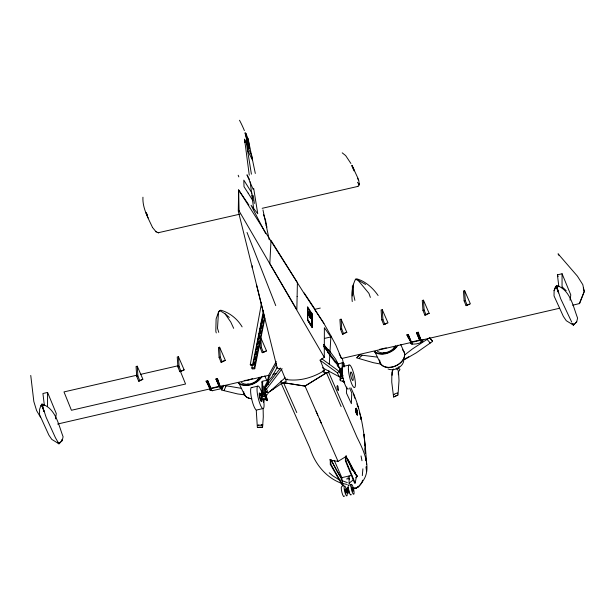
<?xml version="1.0" encoding="UTF-8"?>
<svg xmlns="http://www.w3.org/2000/svg" width="615" height="615" viewBox="0 0 615 615"><rect width="100%" height="100%" fill="white"/><g stroke="black" fill="none" stroke-linecap="round" stroke-linejoin="round"><path stroke-width="0.92" d="M206.056 381.169L206.848 381.446L211.053 390.433L210.976 388.634L207.724 380.785L206.056 381.169L211.053 390.433L212.352 390.694L220.139 388.903L222.138 387.012L221.9 385.866M269.162 375.242L210.976 388.634L207.724 380.785M217.356 378.563L220.77 388.188L219.301 386.712L216.057 379.324L216.057 378.863L217.356 378.563L220.77 388.188L220.139 388.903M216.057 378.863L219.301 386.712L216.565 379.209L217.118 378.84L218.31 381.961M265.834 387.073L268.624 381.869L267.971 380.378L263.712 380.854L261.967 381.769L261.944 394.899L262.62 393.416L263.704 393.162L265.434 394.092L265.426 394.915L265.442 389.656M262.62 393.416L262.636 381.108M263.704 393.162L263.712 386.066M264.773 393.423L264.781 386.328L267.971 380.378M307.777 319.662L307.777 316.441M312.435 327.203L312.412 314.465M343.962 367.147L343.962 363.673L343.301 363.004L342.224 362.742L337.297 364.388L340.472 368.869L340.464 376.787L341.141 375.304L341.148 368.208M340.971 479.3L341.848 479.1L341.848 477.647L334.237 460.343M342.224 362.742L342.217 375.058L341.141 375.304M343.301 363.004L343.301 366.479A11.623 2.437 77 0 0 343.078 378.087A11.623 2.437 77 0 0 348.405 388.849M346.253 490.739L347.56 490.055L347.56 489.056L348.613 489.263L349.051 492.73A1.253 0.907 0 0 1 347.283 492.792L346.253 490.739L346.383 489.517L347.56 489.056M350.658 485.12L349.105 483.229L349.105 475.979M355.762 477.786L357.238 476.571L357.238 475.549M406.938 334.829L411.935 344.093L408.237 334.529L406.938 334.829L411.935 344.093C415.125 344.216 419.607 343.762 422.121 341.617L422.128 340.918M408.237 334.529L411.489 342.386L407.73 335.114L407.176 334.998L408.652 338.058M418.238 332.223L417.447 332.869L421.652 341.855L419.822 340.464L416.57 333.069L416.57 332.607L418.238 332.223L421.652 341.855L421.021 342.563L422.121 341.617M330.993 336.098L335.875 345.184L341.525 358.545L419.822 340.464L416.57 332.607M47.547 406.377L47.578 392.439L42.919 393.508L44.349 405.262M353.125 487.803L354.763 488.71C358.337 487.057 361.858 484.328 362.581 480.207L362.558 481.491C372.536 468.346 363.357 450.034 356.977 437.188L328.794 372.575L323.744 372.652L324.382 370.538L320.2 360.075L324.289 357.33L324.374 327.726L330.862 336.943L329.286 364.157M562.041 287.697L562.072 273.76L557.413 274.836L558.843 286.582M355.132 483.059L345.907 460.727L345.922 456.192L351.434 467.777L356.639 475.664L355.132 483.059L354.624 483.175L345.399 460.843L345.415 456.307L346.114 457.891M352.341 295.946L352.387 285.89M261.967 381.769L262.62 383.253M264.565 315.264L264.55 317.132L238.282 211.106L238.643 189.935L304.194 293.516L323.928 323.382M340.472 369.692L337.289 365.21L337.297 364.388M343.962 363.673L343.285 365.156M265.449 393.046L267.533 400.534L265.396 398.997L262.444 399.112L261.659 398.351L261.667 397.405L263.75 396.337L265.027 396.629L265.818 397.39L265.811 398.336L265.011 399.104M261.629 395.937L261.636 394.991L262.436 394.223L264.996 394.215L265.78 394.976L265.811 398.336M265.772 395.922L265.78 394.976M343.524 380.993L340.964 381L340.18 380.239L340.187 379.294L342.263 378.225L343.547 378.517M340.141 377.825L340.149 376.88L342.232 375.811L342.263 378.225M221.239 387.957L221.246 387.266M412.158 343.232L412.15 343.916L410.582 343.547L410.589 342.686M356.039 408.437C358.976 427.394 356.692 399.804 355.67 410.843C356.846 416.109 357.807 416.147 357.338 411.904C355.309 403.978 355.616 413.318 357.131 414.487M554.1 290.626L554.03 295.915L563.363 316.425L566.277 320.707L573.464 325.127L576.693 321.929L577.593 318.093C573.095 306.37 570.213 289.596 556.49 285.445L554.1 290.626L555.445 286.836L556.429 287.42L558.566 292.909L556.49 285.445L557.544 287.159L558.597 286.106M357.461 413.003L355.962 408.491M252.212 267.679L252.265 265.772M41.997 404.124L44.08 411.589L41.935 406.092L41.997 404.124C55.727 408.275 58.602 425.05 63.099 436.773L62.2 440.609L58.971 443.799L51.783 439.387L48.869 435.105L39.537 414.595L39.606 409.306L40.951 405.516L41.997 404.124L43.05 405.839L44.111 404.785M556.429 287.42L556.49 285.445M244.47 142.373L244.57 139.236L248.222 146.908L245.562 133.178M340.064 368.731L340.003 371.783L340.871 374.22M340.249 368.869L340.356 372.544M357.446 412.557L357.2 414.548L356.108 409.075M346.768 386.981L346.437 393.039L351.38 403.648L351.749 392.893L349.574 388.011M340.426 372.49L340.264 369.046M362.896 468.838L362.312 475.633M256.263 410.366L257.354 427.371L262.582 427.217L263.289 416.893L263.12 408.506M340.356 368.854L340.272 371.791M328.902 370.707L328.794 372.575L326.488 372.805L305.032 386.089L294.178 384.406M242.118 326.873C237.452 318.939 229.572 312.535 220.662 310.168L218.486 312.159L217.502 328.302L218.748 332.377M355.824 408.921L355.924 411.397M376.864 357.069L359.66 354.901L356.8 357.899L373.328 362.696L380.854 364.111M142.941 197.223C142.342 207.947 148.154 218.041 152.558 227.55M345.446 490.478L346.391 490.347L345.446 490.832M345.738 491.285L346.576 491.085L345.738 491.285L345.545 490.539M346.283 490.286L346.36 490.954M357.238 476.571L352.234 468.392L346.076 456.484L346.207 455.6M55.542 418.869L56.296 413.572L47.578 392.439M570.036 300.189L570.789 294.893L562.072 273.76M226.112 386.005L223.652 385.274L221.623 390.064L237.736 393.969L245.031 394.899M252.442 364.726L251.843 367.993L252.296 368.992L254.741 368.739L254.287 367.739L254.948 364.457L253.787 361.904L253.126 365.187L250.682 365.441L250.274 364.549L261.544 302.911M355.862 279.764L355.578 279.049C352.134 285.867 351.373 294.078 352.257 301.558M253.126 365.187L252.719 364.295L263.435 310.844M263.666 312.635L263.297 314.45L264.465 317.002M255.994 359.26L255.079 363.788L253.918 361.236L254.825 356.708L255.994 359.26L253.388 359.552M257.032 354.063L256.124 358.591L254.964 356.039L255.871 351.503L257.032 354.063L255.233 354.271M258.077 348.866L257.17 353.394L256.001 350.834L256.909 346.307L258.077 348.866L256.209 349.089M259.115 343.67L258.208 348.198L257.047 345.638L257.954 341.11L259.115 343.67L256.947 343.931M260.16 338.465L259.253 342.993L258.085 340.441L259 335.913L260.16 338.465L257.916 338.75M261.198 333.269L260.291 337.796L259.13 335.244L260.037 330.716L261.198 333.269L258.892 333.568M262.244 328.072L261.337 332.6L260.176 330.04L261.083 325.512L262.244 328.072L259.861 328.387M263.289 322.875L262.382 327.403L261.214 324.843L262.121 320.315L263.289 322.875L260.829 323.206M264.327 317.678L263.42 322.206L262.259 319.646L263.166 315.118L264.327 317.678L262.643 317.909M254.741 368.739L264.896 318.101M423.035 339.803L422.766 341.087L421.844 340.041M344.654 489.909L344.792 489.24L345.699 491.523L345.545 492.846M223.46 385.444L221.6 389.849M267.379 381.1L268.947 374.635L276.258 361.528M392.601 370.107L392.116 375.296M218.486 312.159L216.111 318.924L215.819 331.224L216.272 332.923M558.989 255.356L558.059 253.803L577.4 276.143L582.805 284.645L584.25 291.541L579.622 303.518L572.719 305.217M579.276 303.71L584.096 291.887M263.635 402.272L264.073 400.065M399.235 370.991L399.95 369.261L398.52 368.316M60.016 442.785L57.502 442.308L58.971 443.799L59.486 442.562M267.617 381.046L270.654 374.243L276.596 363.596M312.312 327.626L312.282 314.227L307.562 306.7L307.585 320.069L312.066 327.534M311.252 318.101L309.13 315.441L309.114 312.166L311.059 314.911L311.167 318.785L308.868 315.526L308.722 311.728L311.121 314.903L311.144 318.562L308.922 315.149L308.914 311.867L311.244 315.549M265.442 386.996L268.632 381.046M277.334 367.17L271.853 376.995L268.363 380.8M224.39 389.979L223.991 390.579L226.151 385.759L241.264 388.326M218.756 311.828L219.601 310.414L225.082 313.842L229.318 317.471M362.642 481.676L358.545 486.849L355.701 488.364L352.964 488.141M361.735 355.931C362.965 353.848 358.13 359.175 359.683 358.222M359.437 355.009L356.815 357.753M285.145 377.764L268.294 392.939L266.441 392.385L264.688 388.519L280.402 368.008M268.294 392.939L266.533 389.072L282.139 368.677M393.5 369.023L391.878 372.252L391.747 382.13L393.592 396.998L398.013 394.93L399.02 380.447L398.482 371.506L397.859 369.838L396.16 368.216M262.167 208.316L357.945 186.399L359.291 184.815L358.783 180.441M397.474 393.262C399.419 391.87 391.401 395.199 394.054 394.669M393.592 396.998L397.82 395.107M349.105 483.229L353.54 479.6M319.977 360.159L337.412 372.836L339.234 371.437L340.994 375.304L339.165 376.703L322.421 367.755M404.509 355.07L412.642 348.797L429.554 337.773M357.015 414.441L357.169 411.919M60.839 441.585L62.2 440.609A3.429 2.337 -24.5 0 0 61.746 439.487M575.332 322.906L576.693 321.929M270.077 391.301L280.794 384.044M270 391.301L273.544 388.857M326.311 372.928L305.025 386.051L338.065 461.373L346.076 456.484M408.767 356.762L403.594 359.714M341.256 483.221C325.65 477.355 314.765 463.687 309.914 448.043L281.27 383.537L286.329 381.285L281.301 369.046L277.211 368.185L256.493 284.745M347.39 488.133L348.474 487.941A0.999 0.723 0 0 0 347.698 487.964L347.39 488.133A0.999 0.723 0 0 0 347.221 488.933M352.879 487.949L355.616 488.179L358.46 486.665M341.932 358.345L341.479 358.56L339.149 353.648M138.667 381.185L142.964 379.363L137.237 366.217L136.069 366.486L136.722 376.372L138.667 381.185L141.788 379.632M179.849 371.691L184.146 369.861L178.427 356.715L177.251 356.992L177.904 366.871L179.849 371.691L184.146 369.861M221.031 362.189L225.328 360.359L219.609 347.221L218.433 347.49L219.086 357.369L221.031 362.189L225.328 360.359M259.853 341.586L260.276 347.875L262.213 352.687L266.51 350.865L260.791 337.72L261.444 347.598L263.389 352.418L266.51 350.865M342.517 334.168L346.814 332.338L341.094 319.193L339.918 319.469L340.572 329.348L342.517 334.168L344.861 332.999M383.706 324.666L387.996 322.837L382.276 309.699L381.1 309.968L381.761 319.846L383.706 324.666L386.827 323.113M424.888 315.164L429.178 313.343L423.458 300.197L422.282 300.466L422.943 310.352L424.888 315.164L427.225 313.996M466.07 305.663L470.367 303.841L464.64 290.695L463.472 290.964L464.125 300.85L466.07 305.663L469.191 304.11M247.461 139.151L248.083 138.859L245.939 133.578L244.962 132.763L245.9 135.154M257.477 425.396L262.82 424.919L261.144 425.234L262.021 425.126M403.809 360.021L416.386 352.756L432.56 341.41L429.785 337.85M386.266 347.875L379.509 349.382M294.208 384.36L283.553 382.738L281.27 383.545L281.109 380.808M252.634 378.625L247.676 380.162L244.209 380.485M244.524 142.519L246.254 142.119L248.829 148.054L245.939 133.578M158.163 232.747L239.935 214.158M320.269 308.077L315.041 309.284L304.187 292.948M136.722 376.372L137.898 376.103L137.237 366.217M177.904 366.871L179.08 366.602L178.427 356.715M219.086 357.369L220.262 357.1L219.609 347.221M260.276 347.875L261.444 347.598M340.572 329.348L341.748 329.079L341.094 319.193M381.761 319.846L382.93 319.577L382.276 309.699M422.943 310.352L424.112 310.075L423.458 300.197M464.125 300.85L465.301 300.581L464.64 290.695M345.638 332.607L346.814 332.338M428.009 313.612L429.178 313.343M262.213 352.687L263.389 352.418M324.728 338.358L330.862 336.943M338.373 364.726L335.698 359.237L328.495 349.481L326.788 349.874L327.987 352.633L335.19 362.389L337.681 364.61M209.4 387.857L206.848 381.446L207.724 381.246M216.057 379.324L216.565 379.209M407.73 335.114L408.237 334.99M416.57 333.069L417.447 332.869L420.583 339.142M210.976 388.226L219.301 386.297M57.579 424.043L210.184 388.849M272.906 374.374L276.65 373.513M421.052 340.203L559.612 308.246M287.328 379.086L285.691 379.463C299.359 381.631 312.766 377.725 324.382 370.538L322.737 370.922M251.22 387.65L257.624 386.174M342.563 366.578L348.974 365.102M267.517 399.965L266.971 400.665L267.533 400.534M263.466 408.445L257.062 409.921A11.623 2.437 77 0 1 251.727 399.158A11.623 2.437 77 0 1 251.973 387.535M330.801 459.682L330.293 459.797L330.309 464.325L342.716 485.927L343.224 485.812L341.717 479.108L330.801 459.682L330.816 464.202L343.224 485.812M330.309 464.325L330.816 464.202M345.399 460.843L345.907 460.727M341.848 477.647L351.826 475.349M345.645 491.439L346.56 491.262M136.96 375.188L63.991 391.909L71.432 410.274L185.569 384.014L180.256 370.976M140.704 374.335L178.127 365.756M411.489 341.971L419.822 340.057M257.585 427.456L262.582 427.217M258.046 425.126L258.923 425.019M253.272 364.641L254.948 364.457M250.274 364.549L252.719 364.295M251.843 367.993L254.287 367.739M357.4 186.345L357.945 186.399M347.244 484.451L342.178 483.452L342.716 485.927M338.065 461.373L330.078 460.158L329.94 459.351M283.753 382.745L305.025 386.074M574.51 324.105L571.996 323.628L573.464 325.127L572.588 323.621M347.56 490.055L348.613 490.263M365.594 284.438L357.822 280.017L355.547 279.448L356.646 278.803C365.372 281.209 373.067 288.089 378.094 295.507M264.688 388.519L266.533 389.072M341.879 480.646L347.298 482.583M155.71 231.594L158.708 232.9M220.962 386.374L222.138 387.012M339.772 480.192L332.753 475.787L329.225 472.804M40.951 405.516L41.935 406.092M352.349 490.947L352.726 491.177L352.772 490.247L352.003 487.733L351.742 488.956M343.009 381.092L344.431 382.123M342.447 381.223L344.585 382.761L344.569 382.192M265.15 397.628L266.879 398.866L265.273 393.554M265.165 398.166L266.318 398.997L265.25 395.453M264.834 399.127L266.971 400.665M321.683 358.699L339.234 371.437M342.209 152.835L345.661 155.587L350.919 163.498M427.287 339.595L430.193 343.016L429.785 342.601M562.325 287.074L566.192 290.664M337.289 365.21L341.125 370.353M432.545 341.187L429.9 338.019M357.822 280.017L368.923 293.37L370.376 297.399M152.904 227.95L156.218 231.978M323.728 344.408L328.402 350.181M323.69 344.93L327.772 349.981M323.767 346.114L337.543 364.042M323.728 346.629L327.226 350.965M225.082 313.842L230.802 322.099L233.677 328.341M238.766 190.196L248.898 205.003M314.995 309.868L323.874 323.398L331.039 336.082M310.206 323.905L312.089 326.45L312.113 314.734L307.8 308L307.692 310.029M310.283 323.967L307.938 320.315M354.171 470.775L355.708 473.166M355.854 474.957L347.314 459.774M341.848 479.1L336.836 470.913L331.208 459.943M311.49 312.528L312.128 313.527M308.046 320.784L312.143 327.234M357.476 182.286L359.291 184.815L358.937 183.554M40.529 417.277L36.616 410.628L33.833 401.534L30.75 375.434M571.712 322.122L560.626 298.613L557.036 287.651M58.971 443.799L55.465 437.803L46.133 417.293L42.543 406.33M350.927 467.892L352.372 470.383M206.848 381.446L210.976 388.634M324.289 357.33L239.066 210.922L238.643 189.935M353.01 468.73L353.786 470.091M357.469 178.281L358.437 180.08M249.529 179.549L246.976 174.806L253.103 189.297M350.581 464.317L352.234 467.362M336.897 361.997L338.127 364.334M239.512 120.248L240.565 122.27A67.181 14.068 77 0 1 244.186 130.119L244.363 130.611M265.703 233.677L251.074 205.287L257.762 213.759L253.672 188.305M348.19 459.574L350.173 463.549M354.017 169.517L351.903 165.235L358.43 179.288M374.873 351.788L380.508 363.503M238.912 383.153L244.539 394.868A13.146 9.187 -25.1 0 0 251.781 398.781M146.362 212.836L147.423 215.073M337.412 372.836L339.165 376.703M400.749 344.554L403.786 351.342M340.387 368.992L340.956 370.261M283.553 382.738L296.753 412.557M264.781 375.919L267.064 381.008M340.379 372.69L341.202 374.52M319.531 419.138L321.43 423.458M316.01 411.12L317.84 415.271M209.438 389.034L209.946 390.179L209.707 389.011M351.911 166.027L354.032 170.885M341.156 406.63L326.488 372.805M350.911 387.827C362.435 411.627 365.033 438.434 366.64 464.463M328.495 349.481L329.094 350.858M146.016 212.882L148.146 217.933M356.892 403.932L358.568 407.922M557.413 274.836L558.136 276.596M263.481 214.389L265.542 220.224L266.856 227.304L266.134 225.521M465.301 300.581L467.246 305.394M424.112 310.075L426.057 314.895M382.93 319.577L384.875 324.397M341.748 329.079L343.693 333.891M220.262 357.1L222.207 361.92M179.08 366.602L181.025 371.414M137.898 376.103L139.843 380.916M247.015 232.432L275.743 305.624M346.383 489.517L347.283 491.792M238.182 175.252L238.828 176.889M355.778 411.427L356.746 414.249M311.013 314.934L311.159 315.38M359.337 412.457L360.997 417.554L361.059 419.445L360.997 417.554M340.241 372.721L340.103 369.384L340.149 371.56M417.447 332.869L419.822 340.464M312.105 326.065L312.028 314.549L307.746 308.1L307.777 315.518M410.32 342.693L410.582 343.547M307.715 319.646L312.005 326.357L311.974 314.511M583.289 287.912L584.25 291.541M266.18 397.498L266.702 399.227M353.579 393.946L354.747 398.228M261.775 397.79L261.106 395.26L259.676 393.185L260.391 399.289L261.821 401.364L261.859 398.566M245.193 133.663L248.829 148.054M354.893 300.381L353.464 293.801L353.333 284.253M255.325 173.445L248.083 138.859L249.69 148.33M262.966 209.9L266.287 225.79M266.679 227.658L269.224 239.812M342.332 358.345L343.877 365.81M308.876 314.803C312.113 323.206 311.92 312.904 308.815 312.528C311.605 313.104 311.913 323.121 308.822 314.918M361.043 455.953L361.981 460.727M327.81 351.688L327.987 352.633M246.254 142.119L251.404 174.168M355.67 410.843L355.616 410.336M253.303 195.647L254.349 203.457M244.57 139.236L249.275 175.19M250.144 181.809L251.627 193.164M251.873 195.055L253.734 209.246M364.933 445.875L364.08 434.275L364.833 445.744M365.018 448.612L365.333 453.393M365.641 458.167L365.764 460.082M366.202 466.77L366.517 471.551L366.225 466.785M365.003 446.774L365.348 452.486M365.641 457.252L365.817 460.112M398.259 371.729L398.382 374.735M340.948 376.111L340.979 378.525M340.149 376.88L340.18 380.239M264.996 394.215L265.027 396.629M263.72 393.923L263.75 396.337M262.436 394.223L262.467 396.637M261.636 394.991L261.659 398.351M397.052 368.116A2.283 1.584 -24.9 0 1 396.306 368.385M399.012 366.471A2.906 2.014 -24.9 0 1 396.321 368.839M347.298 489.179A1.23 0.892 0 0 1 348.551 487.687M349.074 479.539A1.23 0.892 0 0 0 348.997 478.278A1.23 0.892 0 0 0 347.26 478.339A1.23 0.892 0 0 0 347.052 479.323M262.305 394.976A1.599 1.161 0 0 1 262.851 393.508A1.599 1.161 0 0 1 264.934 393.692A1.599 1.161 0 0 1 264.98 395.207M262.851 394.507A1.599 1.161 0 0 1 264.581 394.484M264.934 394.692A1.599 1.161 0 0 1 265.326 395.276M340.649 376.557A1.599 1.161 0 0 1 341.333 375.404A1.599 1.161 0 0 1 343.062 375.381M340.994 376.626A1.599 1.161 0 0 1 341.74 376.265M259.584 377.256A11.239 7.795 -24.9 0 1 241.411 382.545M395.568 345.891A11.239 7.795 -24.9 0 1 377.387 351.18M403.824 351.48A13.146 9.187 -25.1 0 1 394.546 366.409A13.146 9.187 -25.1 0 1 379.616 360.359M403.732 360.882A9.886 6.903 -25.1 0 1 397.744 368.239A9.886 6.903 -25.1 0 1 388.019 368.939M244.224 394.092A13.146 9.187 -25.1 0 1 243.732 391.701M267.948 382.822A13.146 9.187 -25.1 0 1 268.555 384.306M267.387 393.977A9.886 6.903 -25.1 0 1 265.803 396.521M263.328 398.72A11.623 2.437 77 0 1 261.483 407.168A11.623 2.437 77 0 1 257.047 388.357A11.623 2.437 77 0 1 262.29 394.307M261.798 399.135A4.397 0.922 77 0 1 260.729 400.734A4.397 0.922 77 0 1 259.215 394.069A4.397 0.922 77 0 1 260.914 395.237M346.883 491.539A5.12 1.069 77 0 1 346.022 495.19A5.12 1.069 77 0 1 344.123 486.819A5.12 1.069 77 0 1 346.522 489.978M346.114 491.154A1.937 0.407 77 0 1 345.791 492.538A1.937 0.407 77 0 1 345.077 489.363A1.937 0.407 77 0 1 345.984 490.562M344.323 495.944A5.12 1.069 77 0 1 341.955 492.507A5.12 1.069 77 0 1 341.879 486.611M351.211 494.352A5.12 1.069 77 0 1 348.651 490.14A5.12 1.069 77 0 1 349.189 485.458M396.583 346.383A13.93 9.663 -24.9 0 1 374.735 351.426M402.341 349.628A13.153 9.125 -24.9 0 1 397.252 365.056A13.153 9.125 -24.9 0 1 379.909 362.158M379.732 361.443A13.153 9.125 -24.9 0 1 379.616 359.929M397.905 345.238A14.537 10.086 -24.9 0 1 374.266 351.788M382.761 353.81A12.546 8.702 -24.9 0 1 384.075 352.449M393.392 348.067A12.546 8.702 -24.9 0 1 394.815 347.936M260.614 377.748A13.93 9.663 -24.9 0 1 238.766 382.791M261.936 376.603A14.537 10.086 -24.9 0 1 238.297 383.145M266.61 391.824A13.153 9.125 -24.9 0 1 265.188 393.485M250.543 398.566A13.153 9.125 -24.9 0 1 243.947 393.523M267.825 382.707A13.153 9.125 -24.9 0 1 268.417 384.052M246.8 385.175A12.546 8.702 -24.9 0 1 248.106 383.814M257.424 379.432A12.546 8.702 -24.9 0 1 258.846 379.301M297.114 296.591L296.845 309.683L269.831 263.62L271.007 240.434L297.414 282.593L297.114 296.591M338.481 389.764L338.173 390.487L337.351 388.98A2.491 0.653 79.3 0 1 337.02 386.32L337.366 385.59L337.958 386.282L338.481 389.764M238.474 211.06L239.066 210.922L238.474 211.06M212.352 390.694L211.268 390.256L212.352 390.694M248.183 193.148L244.009 186.691L243.809 180.118L251.873 192.949L252.896 200.759L248.183 193.148M247.837 150.829L247.491 146.793L251.65 155.318L252.557 160.238L247.837 150.829M348.398 369.392A11.623 2.437 77 0 0 354.063 387.488A11.623 2.437 77 0 0 353.225 371.829A11.623 2.437 77 0 0 348.398 369.392M350.573 373.651A4.397 0.922 77 0 0 352.71 380.493A4.397 0.922 77 0 0 352.395 374.573A4.397 0.922 77 0 0 350.573 373.651M350.996 486.311A5.12 1.069 77 0 0 353.494 494.283A5.12 1.069 77 0 0 353.125 487.388A5.12 1.069 77 0 0 350.996 486.311M351.957 488.187A1.937 0.407 77 0 0 352.902 491.201A1.937 0.407 77 0 0 352.756 488.594A1.937 0.407 77 0 0 351.957 488.187"/></g></svg>
